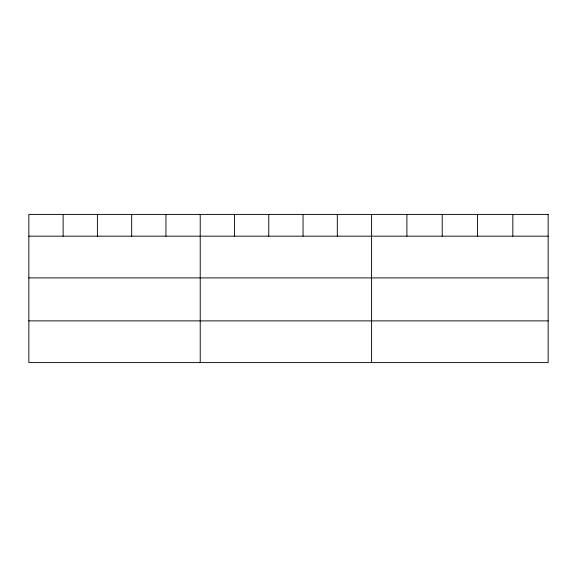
<?xml version="1.0" encoding="UTF-8"?>
<svg xmlns="http://www.w3.org/2000/svg" width="577" height="577" viewBox="0 0 577 577"><rect width="100%" height="100%" fill="white"/><g stroke="black" fill="none" stroke-linecap="round" stroke-linejoin="round"><path stroke-width="0.87" d="M28.85 236.173L548.15 236.173M28.85 277.898L548.15 277.898M28.85 320.884L548.15 320.884M512.838 214.399L512.838 236.173M477.525 214.399L477.525 236.173M442.213 214.399L442.213 236.173M406.9 214.399L406.9 236.173M371.588 214.399L371.588 362.601M337.314 214.399L337.314 236.173M303.04 214.399L303.04 236.173M268.767 214.399L268.767 236.173M234.493 214.399L234.493 236.173M200.219 214.399L200.219 362.601M165.945 214.399L165.945 236.173M131.671 214.399L131.671 236.173M97.398 214.399L97.398 236.173M63.124 214.399L63.124 236.173M548.15 214.399L28.85 214.399L28.85 362.601L548.15 362.601L548.15 214.399"/></g></svg>
